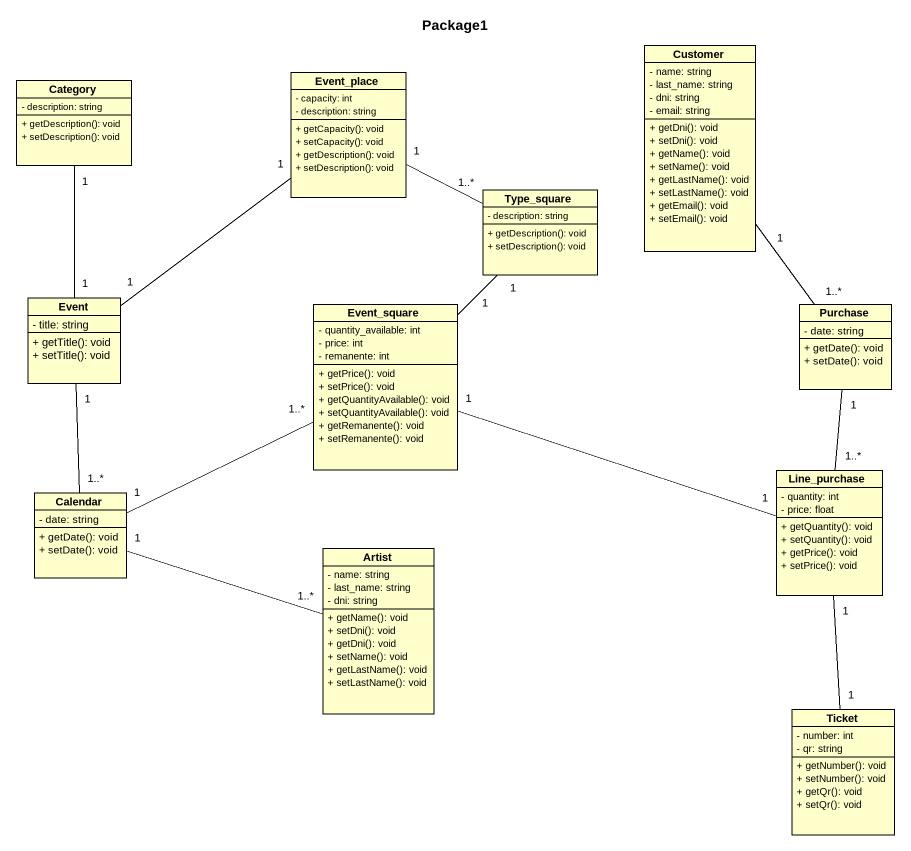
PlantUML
@startuml
title Package1
hide circle
hide empty members
skinparam classAttributeIconSize 0
class Customer {
  - name: string
  - last_name: string
  - dni: string
  - email: string
  + getDni(): void
  + setDni(): void
  + getName(): void
  + setName(): void
  + getLastName(): void
  + setLastName(): void
  + getEmail(): void
  + setEmail(): void
}
class Category {
  - description: string
  + getDescription(): void
  + setDescription(): void
}
class Event_place {
  - capacity: int
  - description: string
  + getCapacity(): void
  + setCapacity(): void
  + getDescription(): void
  + setDescription(): void
}
class Type_square {
  - description: string
  + getDescription(): void
  + setDescription(): void
}
class Event {
  - title: string
  + getTitle(): void
  + setTitle(): void
}
class Event_square {
  - quantity_available: int
  - price: int
  - remanente: int
  + getPrice(): void
  + setPrice(): void
  + getQuantityAvailable(): void
  + setQuantityAvailable(): void
  + getRemanente(): void
  + setRemanente(): void
}
class Purchase {
  - date: string
  + getDate(): void
  + setDate(): void
}
class Calendar {
  - date: string
  + getDate(): void
  + setDate(): void
}
class Line_purchase {
  - quantity: int
  - price: float
  + getQuantity(): void
  + setQuantity(): void
  + getPrice(): void
  + setPrice(): void
}
class Artist {
  - name: string
  - last_name: string
  - dni: string
  + getName(): void
  + setDni(): void
  + getDni(): void
  + setName(): void
  + getLastName(): void
  + setLastName(): void
}
class Ticket {
  - number: int
  - qr: string
  + getNumber(): void
  + setNumber(): void
  + getQr(): void
  + setQr(): void
}
Customer "1" -- "1..*" Purchase
Category "1" -- "1" Event
Event_place "1" -right- "1..*" Type_square
Event_place "1" -- "1" Event
Type_square "1" -- "1" Event_square
Event "1" -- "1..*" Calendar
Event_square "1..*" -left- "1" Calendar
Event_square "1" -right- "1" Line_purchase
Purchase "1" -- "1..*" Line_purchase
Calendar "1" -right- "1..*" Artist
Line_purchase "1" -- "1" Ticket
@enduml
